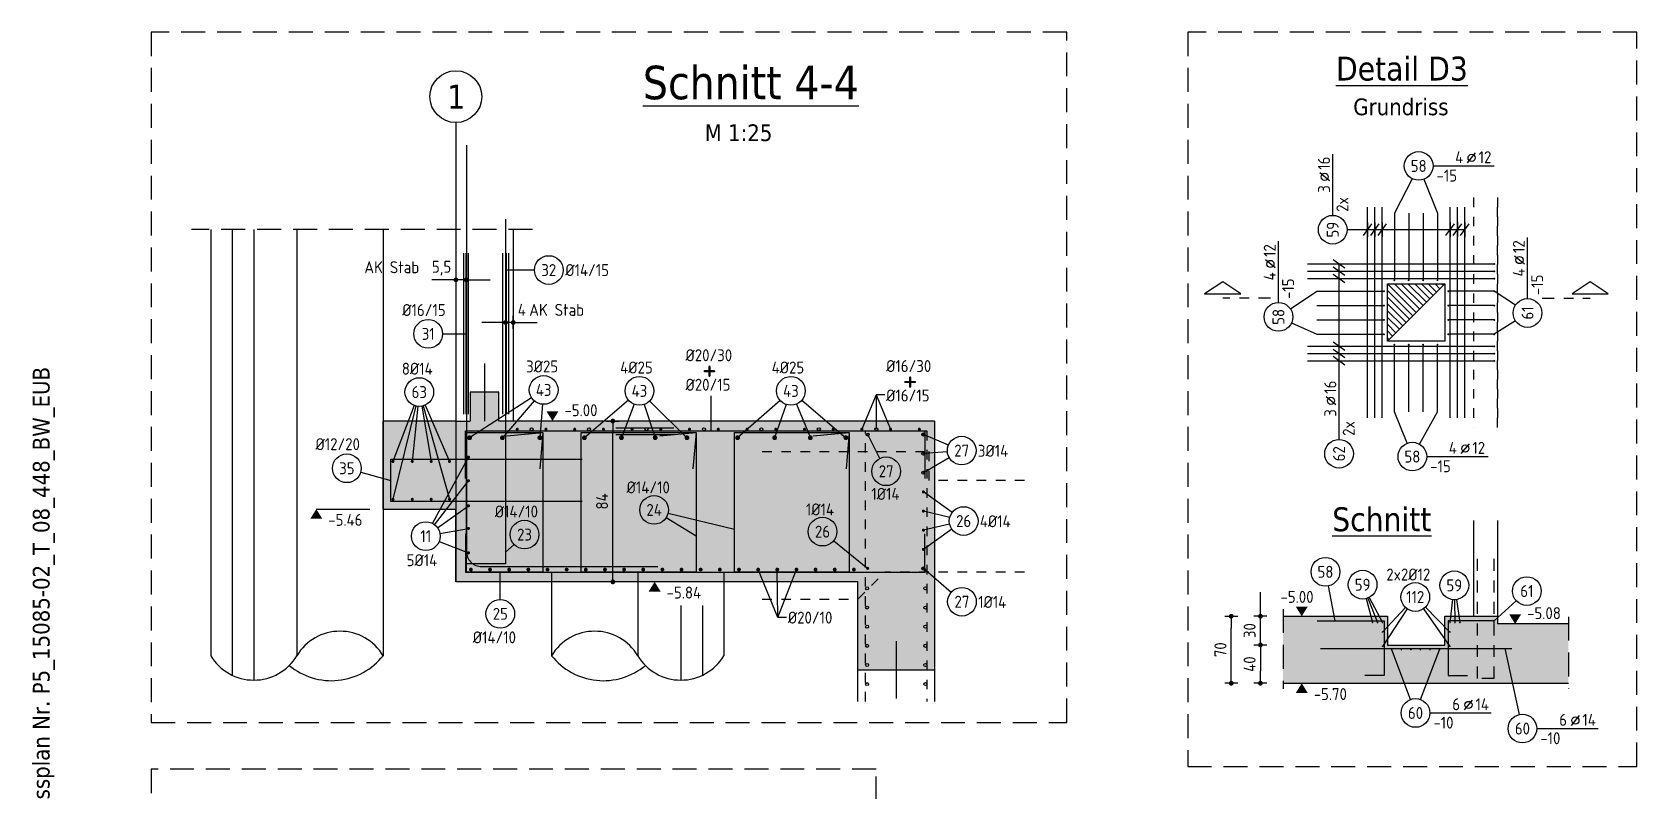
# Model space of a CAD drawing. Extents: x -101 to 101, y -52 to 90.
# Drawn here: x 40.96 to 57.72, y 18.48 to 26.41 of the extents above; entities that cross this region are included whole.
import ezdxf
from ezdxf.enums import TextEntityAlignment as Align

# ---------------------------------------------------------------- set-up
doc = ezdxf.new("R2010")
doc.units = 0
doc.header["$LTSCALE"] = 0.5
for name, pattern in [('AUSGEZOGEN', [1000.01, 1000, 0.01]), ('DASHDOTSMALL', [1.05, 0.5, -0.25, 0.05, -0.25]), ('DASHED', [0.75, 0.5, -0.25]), ('DOT', [0.175, 0.05, -0.125]), ('HIDDEN', [0.375, 0.25, -0.125]), ('HIDDEN2', [0.187, 0.125, -0.062]), ('PUNKT', [0.175, 0.05, -0.125]), ('STRICHLINIE', [0.75, 0.5, -0.25]), ('STRICHPUNKT2', [0.55, 0.25, -0.125, 0.05, -0.125])]:
    doc.linetypes.add(name, pattern=pattern)
for name, color, linetype in [('ACHSEN', 7, 'Continuous'), ('AFB', 7, 'Continuous'), ('AFU', 7, 'Continuous'), ('BETON', 7, 'Continuous'), ('DETAIL', 7, 'Continuous'), ('DRUEBER', 7, 'Continuous'), ('grau_dunkel', 7, 'Continuous'), ('grau_mittel', 7, 'Continuous'), ('HILFE', 7, 'Continuous'), ('koten', 7, 'Continuous'), ('MASSE', 7, 'Continuous'), ('RND', 7, 'Continuous'), ('RND-1', 7, 'Continuous'), ('SCHNITTE', 7, 'Continuous'), ('SFP_Achsen', 7, 'Continuous'), ('SFP_Hilfe', 7, 'Continuous'), ('TEXT', 7, 'Continuous'), ('Verbau', 7, 'Continuous'), ('Versprung oberseitig', 7, 'Continuous')]:
    doc.layers.add(name, color=color, linetype=linetype)
doc.layers.add('NOPLOT', color=7, linetype='Continuous', plot=False)
doc.styles.add('helv', font='tahoma.ttf')
doc.styles.add('txt', font='isocp.shx')
doc.linetypes.add('AFU_50K', pattern='A,0.15,["/",Standard,S=0.2,R=0,X=-0.01,Y=-0.1],0.07,["/",Standard,S=0.2,R=0,X=-0.01,Y=-0.1],0.15', length=0.37)
doc.linetypes.add('AFU_50M', pattern='A,0.45,["/",Standard,S=0.2,R=0,X=-0.01,Y=-0.1],0.07,["/",Standard,S=0.2,R=0,X=-0.01,Y=-0.1],0.45', length=0.97)
doc.dimstyles.new('DOT_I', dxfattribs={"dimscale": 0.5, "dimtxt": 0.25, "dimasz": 0.25, "dimexe": 0.1, "dimexo": 0.3, "dimgap": 0.1, "dimtad": 1, "dimdec": 3, "dimzin": 3, "dimtxsty": 'txt', "dimblk": 'DOT', "dimblk1": 'DOT', "dimblk2": 'DOT', "dimsah": 1, "dimcen": 0.1, "dimse1": 1, "dimse2": 1, "dimazin": 0, "dimtfac": 1, "dimtdec": 4, "dimtix": 1, "dimtmove": 2, "dimatfit": 3, "dimfxl": 0, "dimtvp": 1, "dimtolj": 1, "dimtzin": 0, "dimarcsym": 0})

# ---------------------------------------------------------------- blocks, each defined once
blk = doc.blocks.new('RND_HIN')
at = {"layer": 'RND', "color": 7, "linetype": 'Continuous'}
blk.add_circle((0, 0), 0.3, dxfattribs=at)
at = {"layer": 'RND', "color": 7, "linetype": 'Continuous', "style": 'txt'}
blk.add_attdef('POSI', text='', height=0.25, dxfattribs=at).set_placement((0, 0), align=Align.MIDDLE)
blk = doc.blocks.new('RND_LEI')
at = {"layer": 'RND', "color": 7, "linetype": 'Continuous'}
blk.add_line((1.022, 0.066), (1.19, 0.27), dxfattribs=at)
for centre, radius in [((0, 0), 0.3), ((1.106, 0.168), 0.075)]:
    blk.add_circle(centre, radius, dxfattribs=at)
at = {"layer": 'RND', "color": 7, "linetype": 'Continuous', "style": 'txt'}
blk.add_attdef('POSL', text='', height=0.25, dxfattribs=at).set_placement((0, 0), align=Align.MIDDLE)
blk.add_attdef('ANZ', text='', height=0.25, dxfattribs=at).set_placement((0.931, 0.057), align=Align.RIGHT)
for tag, p in [('DUM', (1.253, 0.057)), ('ABSTD', (1.674, 0.057)), ('POSTXT', (0.374, -0.327))]:
    blk.add_attdef(tag, p, '', height=0.25, dxfattribs=at)
blk = doc.blocks.new('okrd_o')
at = {"layer": 'koten', "color": 7, "linetype": 'Continuous'}
blk.add_solid([(-0.125, 0.202), (0.125, 0.202), (0, 0)], dxfattribs=at)
at = {"layer": 'koten', "style": 'txt'}
blk.add_attdef('OKRD', (0.25, 0.1), '', height=0.25, dxfattribs=at)
blk = doc.blocks.new('okrd_u')
at = {"layer": 'koten', "color": 7, "linetype": 'Continuous'}
blk.add_solid([(-0.125, -0.202), (0.125, -0.202), (0, 0)], dxfattribs=at)
at = {"layer": 'koten', "style": 'txt'}
blk.add_attdef('OKRD', (0.25, -0.35), '', height=0.25, dxfattribs=at)
blk = doc.blocks.new('DOT')
at = {"layer": 'MASSE', "color": 7, "linetype": 'Continuous'}
for p, q in [((0, 0), (-1, 0)), ((0, 0.54), (0, -0.54))]:
    blk.add_line(p, q, dxfattribs=at)
at = {"layer": 'MASSE', "color": 7, "linetype": 'Continuous', "const_width": 0.2}
blk.add_lwpolyline([(-0.1, 0, 1), (0.1, 0, 1)], format="xyb", close=True, dxfattribs=at)
blk = doc.blocks.new('*D106')
at = {"layer": 'Defpoints', "color": 0, "linetype": 'AUSGEZOGEN', "transparency": 16777216}
for p in [(53.79, 20.308), (53.79, 20.308), (53.79, 20.008)]:
    blk.add_point(p, dxfattribs=at)
at = {"layer": 'MASSE', "color": 0, "linetype": 'AUSGEZOGEN', "lineweight": -2, "transparency": 16777216}
for p, q in [((53.79, 20.433), (53.79, 20.558)), ((53.79, 20.008), (53.79, 20.308)), ((53.79, 19.883), (53.79, 19.758))]:
    blk.add_line(p, q, dxfattribs=at)
at = {"layer": 'MASSE', "color": 0, "linetype": 'AUSGEZOGEN', "lineweight": -2, "transparency": 16777216, "xscale": 0.125, "yscale": 0.125, "zscale": 0.125}
for p, rotation in [((53.79, 20.308), 270), ((53.79, 20.008), 90)]:
    blk.add_blockref('DOT', p, dxfattribs=dict(at, rotation=rotation))
at = {"layer": 'MASSE', "color": 0, "linetype": 'AUSGEZOGEN', "transparency": 16777216, "insert": (53.677, 20.158), "char_height": 0.125, "attachment_point": 5, "rotation": 90, "style": 'txt'}
blk.add_mtext('\\A1;30', dxfattribs=at)
blk = doc.blocks.new('*D107')
at = {"layer": 'Defpoints', "color": 0, "linetype": 'AUSGEZOGEN', "transparency": 16777216}
for p in [(53.79, 20.008), (53.79, 19.608), (53.79, 19.608)]:
    blk.add_point(p, dxfattribs=at)
at = {"layer": 'MASSE', "color": 0, "linetype": 'AUSGEZOGEN', "lineweight": -2, "transparency": 16777216}
blk.add_line((53.79, 19.883), (53.79, 19.733), dxfattribs=at)
at = {"layer": 'MASSE', "color": 0, "linetype": 'AUSGEZOGEN', "lineweight": -2, "transparency": 16777216, "xscale": 0.125, "yscale": 0.125, "zscale": 0.125}
for p, rotation in [((53.79, 20.008), 90), ((53.79, 19.608), 270)]:
    blk.add_blockref('DOT', p, dxfattribs=dict(at, rotation=rotation))
at = {"layer": 'MASSE', "color": 0, "linetype": 'AUSGEZOGEN', "transparency": 16777216, "insert": (53.677, 19.808), "char_height": 0.125, "attachment_point": 5, "rotation": 90, "style": 'txt'}
blk.add_mtext('\\A1;40', dxfattribs=at)
blk = doc.blocks.new('*D108')
at = {"layer": 'Defpoints', "color": 0, "linetype": 'AUSGEZOGEN', "transparency": 16777216}
for p in [(53.485, 20.308), (53.485, 20.308), (53.485, 19.608)]:
    blk.add_point(p, dxfattribs=at)
at = {"layer": 'MASSE', "color": 0, "linetype": 'AUSGEZOGEN', "lineweight": -2, "transparency": 16777216}
blk.add_line((53.485, 19.733), (53.485, 20.183), dxfattribs=at)
at = {"layer": 'MASSE', "color": 0, "linetype": 'AUSGEZOGEN', "lineweight": -2, "transparency": 16777216, "xscale": 0.125, "yscale": 0.125, "zscale": 0.125}
for p, rotation in [((53.485, 20.308), 90), ((53.485, 19.608), 270)]:
    blk.add_blockref('DOT', p, dxfattribs=dict(at, rotation=rotation))
at = {"layer": 'MASSE', "color": 0, "linetype": 'AUSGEZOGEN', "transparency": 16777216, "insert": (53.372, 19.958), "char_height": 0.125, "attachment_point": 5, "rotation": 90, "style": 'txt'}
blk.add_mtext('\\A1;70', dxfattribs=at)
blk = doc.blocks.new('lei_gre')
at = {"layer": 'RND', "color": 7, "linetype": 'Continuous'}
for p, q in [((-0.09, -0.12), (0.09, 0.12)), ((0, 0.15), (0, -0.15))]:
    blk.add_line(p, q, dxfattribs=at)
blk = doc.blocks.new('SCHN-2')
at = {"layer": 'SCHNITTE', "color": 6, "linetype": 'Continuous'}
blk.add_lwpolyline([(0.378, 0.088), (0, 0.34), (-0.378, 0.088)], close=True, dxfattribs=at)
at = {"layer": 'SCHNITTE', "color": 1, "linetype": 'DASHDOTSMALL', "style": 'helv'}
blk.add_attdef('SCHN-2', text='', height=0.35, dxfattribs=at).set_placement((0, 0.45), align=Align.CENTER)
blk = doc.blocks.new('*D113')
at = {"layer": 'Defpoints', "color": 0, "linetype": 'AUSGEZOGEN', "transparency": 16777216}
for p in [(47.026, 22.347), (47.026, 22.347), (47.026, 20.667)]:
    blk.add_point(p, dxfattribs=at)
at = {"layer": 'MASSE', "color": 0, "linetype": 'AUSGEZOGEN', "lineweight": -2, "transparency": 16777216}
blk.add_line((47.026, 20.792), (47.026, 22.222), dxfattribs=at)
at = {"layer": 'MASSE', "color": 0, "linetype": 'AUSGEZOGEN', "lineweight": -2, "transparency": 16777216, "xscale": 0.125, "yscale": 0.125, "zscale": 0.125}
for p, rotation in [((47.026, 22.347), 90), ((47.026, 20.667), 270)]:
    blk.add_blockref('DOT', p, dxfattribs=dict(at, rotation=rotation))
at = {"layer": 'MASSE', "color": 0, "linetype": 'AUSGEZOGEN', "transparency": 16777216, "insert": (46.913, 21.507), "char_height": 0.125, "attachment_point": 5, "rotation": 90, "style": 'txt'}
blk.add_mtext('\\A1;84', dxfattribs=at)
blk = doc.blocks.new('*D115')
at = {"layer": 'Defpoints', "color": 0, "linetype": 'AUSGEZOGEN', "transparency": 16777216}
for p in [(45.386, 23.822), (45.386, 23.822), (45.496, 23.822)]:
    blk.add_point(p, dxfattribs=at)
at = {"layer": 'MASSE', "color": 0, "linetype": 'AUSGEZOGEN', "lineweight": -2, "transparency": 16777216}
for p, q in [((45.261, 23.822), (45.136, 23.822)), ((45.496, 23.822), (45.386, 23.822)), ((45.621, 23.822), (45.746, 23.822))]:
    blk.add_line(p, q, dxfattribs=at)
at = {"layer": 'MASSE', "color": 0, "linetype": 'AUSGEZOGEN', "lineweight": -2, "transparency": 16777216, "xscale": 0.125, "yscale": 0.125, "zscale": 0.125}
blk.add_blockref('DOT', (45.386, 23.822), dxfattribs=at)
at = {"layer": 'MASSE', "color": 0, "linetype": 'AUSGEZOGEN', "lineweight": -2, "transparency": 16777216, "xscale": 0.125, "yscale": 0.125, "zscale": 0.125, "rotation": 180}
blk.add_blockref('DOT', (45.496, 23.822), dxfattribs=at)
at = {"layer": 'MASSE', "color": 0, "linetype": 'AUSGEZOGEN', "transparency": 16777216, "insert": (45.237, 23.944), "char_height": 0.125, "attachment_point": 5, "style": 'txt'}
blk.add_mtext('\\A1;5,5', dxfattribs=at)
blk = doc.blocks.new('*D116')
at = {"layer": 'Defpoints', "color": 0, "linetype": 'AUSGEZOGEN', "transparency": 16777216}
for p in [(45.906, 23.377), (45.906, 23.377), (45.986, 23.377)]:
    blk.add_point(p, dxfattribs=at)
at = {"layer": 'MASSE', "color": 0, "linetype": 'AUSGEZOGEN', "lineweight": -2, "transparency": 16777216}
for p, q in [((45.781, 23.377), (45.656, 23.377)), ((45.986, 23.377), (45.906, 23.377)), ((46.111, 23.377), (46.236, 23.377))]:
    blk.add_line(p, q, dxfattribs=at)
at = {"layer": 'MASSE', "color": 0, "linetype": 'AUSGEZOGEN', "lineweight": -2, "transparency": 16777216, "xscale": 0.125, "yscale": 0.125, "zscale": 0.125}
blk.add_blockref('DOT', (45.906, 23.377), dxfattribs=at)
at = {"layer": 'MASSE', "color": 0, "linetype": 'AUSGEZOGEN', "lineweight": -2, "transparency": 16777216, "xscale": 0.125, "yscale": 0.125, "zscale": 0.125, "rotation": 180}
blk.add_blockref('DOT', (45.986, 23.377), dxfattribs=at)
at = {"layer": 'MASSE', "color": 0, "linetype": 'AUSGEZOGEN', "transparency": 16777216, "insert": (46.075, 23.509), "char_height": 0.125, "attachment_point": 5, "style": 'txt'}
blk.add_mtext('\\A1;4', dxfattribs=at)

msp = doc.modelspace()

# ---------------------------------------------------------------- hatches: boundary and pattern name
at = {"layer": 'grau_dunkel', "linetype": 'AUSGEZOGEN'}
h = msp.add_hatch(dxfattribs=at)
h.set_pattern_fill('ANSI31', color=171, scale=0.4, angle=90, style=0, double=1)
h.set_pattern_definition([(135, (-27.742837, 565.837646), (-0.035355339, -0.035355339), [])])
h.paths.add_polyline_path([(55.7171, 23.7811), (55.1171, 23.7811), (55.1171, 23.1811)])
at = {"layer": 'grau_mittel'}
h = msp.add_hatch(color=61, dxfattribs=at)
h.paths.add_polyline_path([(45.9859, 22.3473), (45.8359, 22.3473), (45.8359, 22.6473), (45.5359, 22.6473), (45.5359, 22.3473), (45.3859, 22.3473), (44.6259, 22.3473), (44.6259, 21.4273), (45.3859, 21.4273), (45.3859, 20.6673), (49.5859, 20.6673), (49.5859, 20.4873), (49.8659, 20.7673), (50.3859, 20.7673), (50.3859, 22.3473)])
h.paths.add_polyline_path([(50.3859, 20.7673), (49.8659, 20.7673), (49.5859, 20.4873), (49.5859, 19.7473), (50.3859, 19.7473)])
msp.add_hatch(color=61, dxfattribs=at).paths.add_polyline_path([(55.1171, 20.0075), (55.1171, 20.3075), (54.0269, 20.3075), (54.0269, 19.6075), (57.0073, 19.6075), (57.0073, 20.2275), (56.2671, 20.2275), (56.2671, 20.3075), (56.0171, 20.3075), (55.7171, 20.3075), (55.7171, 20.0075)])
at = {"layer": 'RND', "linetype": 'AUSGEZOGEN'}
h = msp.add_hatch(color=7, dxfattribs=at)
h.paths.add_polyline_path([(49.6877, 22.222, 0.4142136), (49.6717, 22.206), (49.6877, 22.206)])
h.paths.add_polyline_path([(49.7037, 22.206), (49.6877, 22.206), (49.6877, 22.19, 0.4142136)])
h = msp.add_hatch(color=7, dxfattribs=at)
h.paths.add_polyline_path([(50.2693, 22.2226, 0.4142136), (50.2533, 22.2066), (50.2693, 22.2066)])
h.paths.add_polyline_path([(50.2853, 22.2066), (50.2693, 22.2066), (50.2693, 22.1906, 0.4142136)])
h = msp.add_hatch(color=7, dxfattribs=at)
h.paths.add_polyline_path([(50.2693, 22.0226, 0.4142136), (50.2533, 22.0066), (50.2693, 22.0066)])
h.paths.add_polyline_path([(50.2853, 22.0066), (50.2693, 22.0066), (50.2693, 21.9906, 0.4142136)])
h = msp.add_hatch(color=7, dxfattribs=at)
h.paths.add_polyline_path([(50.2693, 21.8226, 0.4142136), (50.2533, 21.8066), (50.2693, 21.8066)])
h.paths.add_polyline_path([(50.2853, 21.8066), (50.2693, 21.8066), (50.2693, 21.7906, 0.4142136)])
h = msp.add_hatch(color=7, dxfattribs=at)
h.paths.add_polyline_path([(50.2693, 20.8226, 0.4142136), (50.2533, 20.8066), (50.2693, 20.8066)])
h.paths.add_polyline_path([(50.2853, 20.8066), (50.2693, 20.8066), (50.2693, 20.7906, 0.4142136)])

# ---------------------------------------------------------------- linework, layer by layer
at = {"layer": 'ACHSEN', "color": 140, "linetype": 'AUSGEZOGEN'}
msp.add_line((45.3859, 25.4651), (45.3859, 20.6673), dxfattribs=at)
at = {"layer": 'AFB', "color": 1, "linetype": 'AUSGEZOGEN'}
msp.add_line((49.9859, 20.0473), (49.9859, 19.4473), dxfattribs=at)
at = {"layer": 'AFU', "color": 1, "linetype": 'AUSGEZOGEN'}
msp.add_line((45.6859, 22.9473), (45.6859, 22.3473), dxfattribs=at)
at = {"layer": 'AFU', "color": 8, "linetype": 'AUSGEZOGEN'}
for p, q in [((45.5359, 22.6473), (45.5359, 22.3473)), ((45.8359, 22.6473), (45.5359, 22.6473)), ((45.8359, 22.3473), (45.8359, 22.6473)), ((45.3859, 22.3473), (45.5359, 22.3473)), ((45.9859, 22.3473), (45.8359, 22.3473))]:
    msp.add_line(p, q, dxfattribs=at)
at = {"layer": 'AFU', "color": 8, "linetype": 'AFU_50K'}
msp.add_line((56.0171, 20.3075), (56.2671, 20.3075), dxfattribs=at)
at = {"layer": 'AFU', "color": 8, "linetype": 'AFU_50M'}
msp.add_line((49.5859, 19.7473), (50.3859, 19.7473), dxfattribs=at)
at = {"layer": 'BETON', "color": 6, "linetype": 'AUSGEZOGEN'}
for p, q in [((45.3859, 24.3473), (45.3859, 22.3473)), ((45.9859, 24.3473), (45.9859, 22.3473)), ((44.6259, 21.4273), (44.6259, 22.3473)), ((45.3859, 22.3473), (44.6259, 22.3473)), ((50.3859, 22.3473), (45.9859, 22.3473)), ((50.3859, 22.3473), (50.3859, 19.4173)), ((44.6259, 21.4273), (45.3859, 21.4273)), ((45.3859, 20.6673), (45.3859, 21.4273)), ((56.0171, 21.3075), (56.0171, 20.3075)), ((56.2671, 21.3075), (56.2671, 20.2275)), ((49.5859, 20.6673), (45.3859, 20.6673)), ((49.5859, 19.4173), (49.5859, 20.6673)), ((54.0269, 20.3075), (55.1171, 20.3075)), ((55.1171, 20.3075), (55.1171, 20.0075)), ((55.7171, 20.3075), (56.0171, 20.3075)), ((55.7171, 20.0075), (55.7171, 20.3075)), ((57.0073, 20.2275), (56.2671, 20.2275)), ((55.1171, 20.0075), (55.7171, 20.0075)), ((54.0269, 19.6075), (57.0073, 19.6075))]:
    msp.add_line(p, q, dxfattribs=at)
msp.add_lwpolyline([(55.1171, 23.7811), (55.7171, 23.7811), (55.7171, 23.1811), (55.1171, 23.1811)], close=True, dxfattribs=at)
at = {"layer": 'DETAIL', "color": 102, "linetype": 'STRICHLINIE'}
for points in [[(42.2041, 26.4101), (42.2041, 19.1986), (51.7669, 19.1986), (51.7669, 26.4101)], [(53.0304, 18.7377), (57.7222, 18.7377), (57.7222, 26.4101), (53.0304, 26.4101)], [(42.2041, 18.7099), (42.2041, 13.508), (49.7756, 13.508), (49.7756, 18.7099)]]:
    msp.add_lwpolyline(points, close=True, dxfattribs=at)
at = {"layer": 'DRUEBER', "color": 102, "linetype": 'DOT'}
for p, q in [((48.5859, 22.0273), (50.3259, 22.0273)), ((50.3259, 22.0273), (50.3259, 21.7273)), ((51.3259, 21.7273), (50.3259, 21.7273)), ((49.5859, 20.4873), (49.8659, 20.7673)), ((51.3259, 20.7673), (49.8659, 20.7673)), ((48.5859, 20.4873), (49.5859, 20.4873))]:
    msp.add_line(p, q, dxfattribs=at)
at = {"layer": 'DRUEBER', "color": 7, "linetype": 'PUNKT', "lineweight": -2}
for points in [[(56.0171, 24.6811), (56.0171, 22.2811)], [(56.2671, 22.2811), (56.2671, 24.6811)]]:
    msp.add_lwpolyline(points, dxfattribs=at)
at = {"layer": 'grau_dunkel', "color": 171, "linetype": 'AUSGEZOGEN'}
msp.add_line((55.7171, 23.7811), (55.1171, 23.1811), dxfattribs=at)
at = {"layer": 'HILFE', "color": 102, "linetype": 'AUSGEZOGEN'}
for p, q in [((48.0501, 22.6095), (48.0501, 22.2453)), ((49.7756, 22.6201), (49.6273, 22.2613)), ((49.8673, 22.6201), (49.7756, 22.6201)), ((49.7756, 22.6201), (49.9273, 22.2613)), ((49.7756, 22.6201), (49.7773, 22.2613)), ((43.9283, 21.4273), (44.4868, 21.4273)), ((48.7495, 20.2934), (48.5433, 20.7954)), ((48.7495, 20.2934), (48.7433, 20.7954)), ((48.7495, 20.2934), (48.9433, 20.7954)), ((48.8412, 20.2934), (48.7495, 20.2934))]:
    msp.add_line(p, q, dxfattribs=at)
at = {"layer": 'NOPLOT', "color": 191, "linetype": 'AUSGEZOGEN'}
for p, q in [((45.4659, 24.1022), (45.4659, 22.4179)), ((45.4899, 24.1022), (45.4899, 22.4179)), ((45.5139, 24.1022), (45.5139, 22.4179)), ((45.8719, 24.1022), (45.8719, 22.4179)), ((45.9119, 24.1022), (45.9119, 22.4179)), ((45.9359, 24.1022), (45.9359, 22.4179)), ((47.0567, 22.2773), (47.6627, 22.2773)), ((47.0567, 22.2453), (47.6627, 22.2453)), ((47.0567, 22.2053), (47.6627, 22.2053))]:
    msp.add_line(p, q, dxfattribs=at)
at = {"layer": 'RND', "color": 7, "linetype": 'AUSGEZOGEN'}
for p, q in [((54.545, 24.4956), (54.545, 25.1356)), ((55.5929, 25.0121), (56.2329, 25.0121)), ((53.9781, 23.5852), (53.9781, 24.2252)), ((56.5796, 23.6259), (56.5796, 24.2659)), ((54.611, 22.1554), (54.611, 22.7954)), ((50.2533, 22.2066), (50.2853, 22.2066)), ((50.2693, 22.2226), (50.2693, 22.1906)), ((55.527, 21.9757), (56.167, 21.9757)), ((55.5597, 19.2975), (56.1997, 19.2975)), ((56.6764, 19.1345), (57.3164, 19.1345))]:
    msp.add_line(p, q, dxfattribs=at)
at = {"layer": 'RND', "color": 102, "linetype": 'AUSGEZOGEN'}
for p, q in [((55.3744, 24.8787), (55.189, 24.5179)), ((55.4982, 24.8727), (55.639, 24.5179)), ((55.9243, 24.3456), (54.695, 24.3456)), ((54.611, 22.7954), (54.611, 23.9876)), ((46.2068, 23.9243), (45.915, 23.9243)), ((54.1029, 23.5183), (54.3803, 23.703)), ((56.454, 23.558), (56.2321, 23.703)), ((54.1147, 23.3733), (54.3803, 23.253)), ((56.4534, 23.3949), (56.2321, 23.253)), ((45.2473, 23.2574), (45.4959, 23.2574)), ((44.9509, 22.5097), (44.7293, 21.9251)), ((44.9683, 22.5043), (44.7293, 21.5295)), ((44.989, 22.5007), (44.931, 21.9251)), ((45.0294, 22.5021), (45.1284, 21.9251)), ((45.0447, 22.5056), (45.3195, 21.5295)), ((45.0639, 22.5124), (45.3195, 21.9251)), ((46.1775, 22.5903), (45.5295, 22.1727)), ((46.2054, 22.5581), (45.8722, 22.1727)), ((46.2913, 22.5221), (46.2629, 22.1727)), ((47.1893, 22.5649), (46.7286, 22.1727)), ((47.2499, 22.5221), (47.116, 22.1727)), ((47.3514, 22.52), (47.4683, 22.1727)), ((47.4103, 22.5569), (47.8001, 22.1727)), ((48.7729, 22.5631), (48.3286, 22.1727)), ((48.8365, 22.5203), (48.716, 22.1727)), ((48.9431, 22.5235), (49.0887, 22.1727)), ((48.9998, 22.5648), (49.4597, 22.1727)), ((55.3212, 22.1149), (55.189, 22.4443)), ((55.4502, 22.1066), (55.639, 22.4443)), ((49.8133, 21.9562), (49.6877, 22.206)), ((50.5314, 22.0965), (50.2693, 22.2066)), ((45.1432, 21.2768), (45.5181, 21.97)), ((50.5202, 22.0266), (50.2693, 22.0066)), ((50.5399, 21.9633), (50.2693, 21.8066)), ((44.3924, 21.8138), (44.7059, 21.7273)), ((45.1635, 21.2637), (45.5181, 21.7234)), ((45.1943, 21.2316), (45.5181, 21.461)), ((50.5685, 21.3903), (50.2693, 21.6066)), ((47.5844, 21.3399), (47.8959, 21.1477)), ((47.6025, 21.3836), (48.2959, 21.2165)), ((50.5444, 21.3385), (50.2693, 21.4066)), ((45.2195, 21.1716), (45.5181, 21.2255)), ((50.5438, 21.2691), (50.2693, 21.2066)), ((50.5673, 21.2162), (50.2693, 21.0066)), ((45.2115, 21.0902), (45.5181, 20.97)), ((45.994, 21.0583), (45.9059, 20.9757)), ((49.3324, 21.0972), (49.6877, 20.8082)), ((50.5587, 20.5573), (50.2693, 20.8066)), ((45.8502, 20.483), (45.8502, 20.7673)), ((54.4976, 20.6248), (54.5685, 20.2591)), ((54.8953, 20.4925), (54.9613, 20.2417)), ((54.912, 20.498), (55.0128, 20.2417)), ((54.9267, 20.5047), (55.0643, 20.2417)), ((55.7977, 20.4817), (55.7699, 20.2417)), ((55.8175, 20.4807), (55.8214, 20.2417)), ((55.8371, 20.4823), (55.8729, 20.2417)), ((56.4623, 20.4697), (56.2321, 20.2591)), ((55.3046, 20.3994), (55.0643, 20.1428)), ((55.3242, 20.3839), (55.0643, 19.9928)), ((55.4934, 20.3862), (55.7699, 19.9928)), ((55.5128, 20.4023), (55.7699, 20.1428)), ((55.3569, 19.4379), (55.1608, 19.9587)), ((55.463, 19.4378), (55.6608, 19.9587)), ((56.4949, 19.2812), (56.3466, 19.9725))]:
    msp.add_line(p, q, dxfattribs=at)
at = {"layer": 'RND', "color": 1, "linetype": 'AUSGEZOGEN'}
msp.add_lwpolyline([(45.4959, 25.2272), (45.4959, 20.9872, 0.4142136), (45.6559, 20.8272), (47.4959, 20.8272)], format="xyb", dxfattribs=at)
for points in [[(54.9099, 22.3811), (54.9099, 24.5811)], [(54.9864, 22.3811), (54.9864, 24.5811)], [(55.063, 22.3811), (55.063, 24.5811)], [(55.189, 24.5179), (55.189, 23.8179)], [(55.339, 24.5179), (55.339, 23.8179)], [(55.489, 24.5179), (55.489, 23.8179)], [(55.639, 24.5179), (55.639, 23.8179)], [(55.7712, 22.3811), (55.7712, 24.5811)], [(55.8477, 22.3811), (55.8477, 24.5811)], [(55.9243, 22.3811), (55.9243, 24.5811)], [(45.9059, 24.4566), (45.9059, 20.8566), (45.5059, 20.8566)], [(54.2821, 23.9876), (56.2321, 23.9876)], [(54.2821, 23.9111), (56.2321, 23.9111)], [(54.2821, 23.8345), (56.2321, 23.8345)], [(54.3803, 23.703), (55.0803, 23.703)], [(56.2321, 23.703), (55.7521, 23.703)], [(54.3803, 23.553), (55.0803, 23.553)], [(56.2321, 23.553), (55.7521, 23.553)], [(54.3803, 23.403), (55.0803, 23.403)], [(56.2321, 23.403), (55.7521, 23.403)], [(54.3803, 23.253), (55.0803, 23.253)], [(55.189, 22.4443), (55.189, 23.1443)], [(55.339, 22.4443), (55.339, 23.1443)], [(55.489, 22.4443), (55.489, 23.1443)], [(55.639, 22.4443), (55.639, 23.1443)], [(56.2321, 23.253), (55.7521, 23.253)], [(54.2821, 23.1277), (56.2321, 23.1277)], [(54.2821, 23.0511), (56.2321, 23.0511)], [(54.2821, 22.9746), (56.2321, 22.9746)], [(45.4859, 21.7453), (45.4859, 22.2453), (50.2859, 22.2453), (50.2859, 21.7453)], [(45.9174, 22.1942), (46.2959, 22.2273), (46.2959, 20.7673), (45.4959, 20.7673), (45.4959, 22.2273), (46.2959, 22.2273), (46.2628, 21.8488)], [(47.5174, 22.1942), (47.8959, 22.2273), (47.8959, 20.7673), (46.6959, 20.7673), (46.6959, 22.2273), (47.8959, 22.2273), (47.8628, 21.8488)], [(49.1174, 22.1942), (49.4959, 22.2273), (49.4959, 20.7673), (48.2959, 20.7673), (48.2959, 22.2273), (49.4959, 22.2273), (49.4628, 21.8488)], [(46.7059, 21.5073), (44.7059, 21.5073), (44.7059, 21.9473), (46.7059, 21.9473)], [(45.4859, 21.1673), (45.4859, 20.7673), (50.2859, 20.7673), (50.2859, 21.1673)], [(56.2321, 20.1091), (56.2321, 20.2591), (55.7521, 20.2591), (55.7521, 19.6891), (55.9521, 19.6891)], [(54.4171, 19.9725), (56.4171, 19.9725)]]:
    msp.add_lwpolyline(points, dxfattribs=at)
at = {"layer": 'RND', "color": 7, "linetype": 'AUSGEZOGEN'}
for points, const_width in [([(56.2271, 23.9876, 1), (56.2371, 23.9876, 1)], 0.01), ([(55.189, 23.8129, -1), (55.189, 23.8229, -1)], 0.01), ([(55.339, 23.8129, -1), (55.339, 23.8229, -1)], 0.01), ([(55.489, 23.8129, -1), (55.489, 23.8229, -1)], 0.01), ([(55.639, 23.8129, -1), (55.639, 23.8229, -1)], 0.01), ([(56.2271, 23.9111, 1), (56.2371, 23.9111, 1)], 0.01), ([(56.2271, 23.8345, 1), (56.2371, 23.8345, 1)], 0.01), ([(55.0853, 23.703, -1), (55.0753, 23.703, -1)], 0.01), ([(55.7471, 23.703, 1), (55.7571, 23.703, 1)], 0.01), ([(56.2371, 23.703, -1), (56.2271, 23.703, -1)], 0.01), ([(55.0853, 23.553, -1), (55.0753, 23.553, -1)], 0.01), ([(55.7471, 23.553, 1), (55.7571, 23.553, 1)], 0.01), ([(56.2371, 23.553, -1), (56.2271, 23.553, -1)], 0.01), ([(55.0853, 23.403, -1), (55.0753, 23.403, -1)], 0.01), ([(55.7471, 23.403, 1), (55.7571, 23.403, 1)], 0.01), ([(56.2371, 23.403, -1), (56.2271, 23.403, -1)], 0.01), ([(55.0853, 23.253, -1), (55.0753, 23.253, -1)], 0.01), ([(55.189, 23.1493, 1), (55.189, 23.1393, 1)], 0.01), ([(55.339, 23.1493, 1), (55.339, 23.1393, 1)], 0.01), ([(55.489, 23.1493, 1), (55.489, 23.1393, 1)], 0.01), ([(55.639, 23.1493, 1), (55.639, 23.1393, 1)], 0.01), ([(55.7471, 23.253, 1), (55.7571, 23.253, 1)], 0.01), ([(56.2371, 23.253, -1), (56.2271, 23.253, -1)], 0.01), ([(56.2271, 23.1277, 1), (56.2371, 23.1277, 1)], 0.01), ([(56.2271, 23.0511, 1), (56.2371, 23.0511, 1)], 0.01), ([(56.2271, 22.9746, 1), (56.2371, 22.9746, 1)], 0.01), ([(45.517, 22.1727, 1), (45.542, 22.1727, 1)], 0.025), ([(45.8597, 22.1727, 1), (45.8847, 22.1727, 1)], 0.025), ([(46.0193, 22.2613, 1), (46.0353, 22.2613, 1)], 0.016), ([(46.2504, 22.1727, 1), (46.2754, 22.1727, 1)], 0.025), ([(46.3193, 22.2613, 1), (46.3353, 22.2613, 1)], 0.016), ([(46.6193, 22.2613, 1), (46.6353, 22.2613, 1)], 0.016), ([(46.7161, 22.1727, 1), (46.7411, 22.1727, 1)], 0.025), ([(46.9193, 22.2613, 1), (46.9353, 22.2613, 1)], 0.016), ([(47.1035, 22.1727, 1), (47.1285, 22.1727, 1)], 0.025), ([(47.2193, 22.2613, 1), (47.2353, 22.2613, 1)], 0.016), ([(47.4558, 22.1727, 1), (47.4808, 22.1727, 1)], 0.025), ([(47.5193, 22.2613, 1), (47.5353, 22.2613, 1)], 0.016), ([(47.7876, 22.1727, 1), (47.8126, 22.1727, 1)], 0.025), ([(47.8193, 22.2613, 1), (47.8353, 22.2613, 1)], 0.016), ([(48.1193, 22.2613, 1), (48.1353, 22.2613, 1)], 0.016), ([(48.3161, 22.1727, 1), (48.3411, 22.1727, 1)], 0.025), ([(48.4193, 22.2613, 1), (48.4353, 22.2613, 1)], 0.016), ([(48.7035, 22.1727, 1), (48.7285, 22.1727, 1)], 0.025), ([(48.7193, 22.2613, 1), (48.7353, 22.2613, 1)], 0.016), ([(49.0193, 22.2613, 1), (49.0353, 22.2613, 1)], 0.016), ([(49.0762, 22.1727, 1), (49.1012, 22.1727, 1)], 0.025), ([(49.3193, 22.2613, 1), (49.3353, 22.2613, 1)], 0.016), ([(49.4472, 22.1727, 1), (49.4722, 22.1727, 1)], 0.025), ([(49.6193, 22.2613, 1), (49.6353, 22.2613, 1)], 0.016), ([(49.9193, 22.2613, 1), (49.9353, 22.2613, 1)], 0.016), ([(50.2193, 22.2613, 1), (50.2353, 22.2613, 1)], 0.016), ([(45.5181, 21.978, 1), (45.5181, 21.962, 1)], 0.016), ([(44.7373, 21.9251, 1), (44.7213, 21.9251, 1)], 0.016), ([(44.939, 21.9251, 1), (44.923, 21.9251, 1)], 0.016), ([(45.1364, 21.9251, 1), (45.1204, 21.9251, 1)], 0.016), ([(45.3275, 21.9251, 1), (45.3115, 21.9251, 1)], 0.016), ([(45.5181, 21.7314, 1), (45.5181, 21.7154, 1)], 0.016), ([(44.7373, 21.5295, -1), (44.7213, 21.5295, -1)], 0.016), ([(44.939, 21.5295, -1), (44.923, 21.5295, -1)], 0.016), ([(45.1364, 21.5295, -1), (45.1204, 21.5295, -1)], 0.016), ([(45.3275, 21.5295, -1), (45.3115, 21.5295, -1)], 0.016), ([(45.5181, 21.469, 1), (45.5181, 21.453, 1)], 0.016), ([(50.2613, 21.6066, 1), (50.2773, 21.6066, 1)], 0.016), ([(50.2613, 21.4066, 1), (50.2773, 21.4066, 1)], 0.016), ([(45.5181, 21.2335, 1), (45.5181, 21.2175, 1)], 0.016), ([(50.2613, 21.2066, 1), (50.2773, 21.2066, 1)], 0.016), ([(45.5181, 20.978, 1), (45.5181, 20.962, 1)], 0.016), ([(50.2613, 21.0066, 1), (50.2773, 21.0066, 1)], 0.016), ([(45.5333, 20.7954, 1), (45.5533, 20.7954, 1)], 0.02), ([(45.7333, 20.7954, 1), (45.7533, 20.7954, 1)], 0.02), ([(45.9333, 20.7954, 1), (45.9533, 20.7954, 1)], 0.02), ([(46.1333, 20.7954, 1), (46.1533, 20.7954, 1)], 0.02), ([(46.3333, 20.7954, 1), (46.3533, 20.7954, 1)], 0.02), ([(46.5333, 20.7954, 1), (46.5533, 20.7954, 1)], 0.02), ([(46.7333, 20.7954, 1), (46.7533, 20.7954, 1)], 0.02), ([(46.9333, 20.7954, 1), (46.9533, 20.7954, 1)], 0.02), ([(47.1333, 20.7954, 1), (47.1533, 20.7954, 1)], 0.02), ([(47.3333, 20.7954, 1), (47.3533, 20.7954, 1)], 0.02), ([(47.5333, 20.7954, 1), (47.5533, 20.7954, 1)], 0.02), ([(47.7333, 20.7954, 1), (47.7533, 20.7954, 1)], 0.02), ([(47.9333, 20.7954, 1), (47.9533, 20.7954, 1)], 0.02), ([(48.1333, 20.7954, 1), (48.1533, 20.7954, 1)], 0.02), ([(48.3333, 20.7954, 1), (48.3533, 20.7954, 1)], 0.02), ([(48.5333, 20.7954, 1), (48.5533, 20.7954, 1)], 0.02), ([(48.7333, 20.7954, 1), (48.7533, 20.7954, 1)], 0.02), ([(48.9333, 20.7954, 1), (48.9533, 20.7954, 1)], 0.02), ([(49.1333, 20.7954, 1), (49.1533, 20.7954, 1)], 0.02), ([(49.3333, 20.7954, 1), (49.3533, 20.7954, 1)], 0.02), ([(49.5333, 20.7954, 1), (49.5533, 20.7954, 1)], 0.02), ([(49.6797, 20.8082, 1), (49.6957, 20.8082, 1)], 0.016), ([(54.9653, 20.2417, -1), (54.9573, 20.2417, -1)], 0.008), ([(55.0168, 20.2417, -1), (55.0088, 20.2417, -1)], 0.008), ([(55.0683, 20.2417, -1), (55.0603, 20.2417, -1)], 0.008), ([(55.0683, 20.1428, -1), (55.0603, 20.1428, -1)], 0.008), ([(55.7659, 20.2417, 1), (55.7739, 20.2417, 1)], 0.008), ([(55.7659, 20.1428, 1), (55.7739, 20.1428, 1)], 0.008), ([(55.8174, 20.2417, 1), (55.8254, 20.2417, 1)], 0.008), ([(55.8689, 20.2417, 1), (55.8769, 20.2417, 1)], 0.008), ([(55.0683, 19.9928, -1), (55.0603, 19.9928, -1)], 0.008), ([(55.1568, 19.9587, 1), (55.1648, 19.9587, 1)], 0.008), ([(55.2568, 19.9587, 1), (55.2648, 19.9587, 1)], 0.008), ([(55.3568, 19.9587, 1), (55.3648, 19.9587, 1)], 0.008), ([(55.4568, 19.9587, 1), (55.4648, 19.9587, 1)], 0.008), ([(55.5568, 19.9587, 1), (55.5648, 19.9587, 1)], 0.008), ([(55.6568, 19.9587, 1), (55.6648, 19.9587, 1)], 0.008), ([(55.7659, 19.9928, 1), (55.7739, 19.9928, 1)], 0.008)]:
    msp.add_lwpolyline(points, format="xyb", close=True, dxfattribs=dict(at, const_width=const_width))
at = {"layer": 'RND', "color": 1, "linetype": 'HIDDEN2'}
msp.add_lwpolyline([(49.6659, 19.4173), (49.6659, 22.2453), (50.3059, 22.2453), (50.3059, 19.4173)], dxfattribs=at)
at = {"layer": 'RND', "color": 1, "linetype": 'HIDDEN'}
msp.add_lwpolyline([(56.2271, 20.9075), (56.2271, 19.6575), (56.0571, 19.6575), (56.0571, 20.9075)], dxfattribs=at)
at = {"layer": 'RND', "color": 7, "linetype": 'AUSGEZOGEN'}
for centre in [(46.1773, 22.2613), (46.7773, 22.2613), (47.3773, 22.2613), (47.9773, 22.2613), (48.5773, 22.2613), (49.1773, 22.2613), (49.6877, 22.206), (49.7773, 22.2613), (50.2693, 22.2066), (50.2693, 22.0066), (50.2693, 21.8066), (50.2693, 20.8066), (49.6819, 20.5988), (50.2899, 20.5988), (49.6819, 20.3988), (50.2899, 20.3988), (49.6819, 20.1988), (50.2899, 20.1988), (49.6819, 19.9988), (50.2899, 19.9988), (49.6819, 19.7988), (50.2899, 19.7988), (49.6819, 19.5988), (50.2899, 19.5988)]:
    msp.add_circle(centre, 0.016, dxfattribs=at)
at = {"layer": 'RND-1', "color": 1, "linetype": 'AUSGEZOGEN'}
msp.add_lwpolyline([(54.3821, 20.2591), (55.0821, 20.2591), (55.0821, 19.6891), (54.8821, 19.6891)], dxfattribs=at)
at = {"layer": 'SCHNITTE', "color": 6, "linetype": 'STRICHPUNKT2'}
for p, q in [((53.8961, 23.6314), (53.3961, 23.6314)), ((56.7341, 23.6314), (57.2341, 23.6314))]:
    msp.add_line(p, q, dxfattribs=at)
at = {"layer": 'SFP_Achsen', "color": 7, "linetype": 'AUSGEZOGEN'}
msp.add_circle((45.3859, 25.7356), 0.2705, dxfattribs=at)
at = {"layer": 'SFP_Hilfe', "color": 102, "linetype": 'DASHED'}
for p, q in [((46.1859, 24.3473), (42.6259, 24.3473)), ((54.0269, 20.3831), (54.0269, 19.5507)), ((57.0073, 20.3031), (57.0073, 19.5507))]:
    msp.add_line(p, q, dxfattribs=at)
at = {"layer": 'Verbau', "color": 171}
for p, q in [((42.8259, 24.3473), (42.8259, 19.896)), ((43.0509, 24.3473), (43.0509, 19.6915, -0.0658)), ((43.2759, 24.3473), (43.2759, 19.6407, -0.0822)), ((43.7259, 24.3473), (43.7259, 19.896)), ((44.6259, 24.3473), (44.6259, 19.896)), ((46.3859, 20.7673), (46.3859, 19.896)), ((47.2859, 20.7673), (47.2859, 19.896)), ((48.1859, 20.7673), (48.1859, 19.896)), ((47.7359, 20.4205), (47.7359, 19.6407, -0.0822)), ((47.9609, 20.4205), (47.9609, 19.6915, -0.0658))]:
    msp.add_line(p, q, dxfattribs=at)
at = {"layer": 'Verbau', "color": 171, "linetype": 'HIDDEN'}
msp.add_line((46.3859, 20.7673), (48.1859, 20.7673), dxfattribs=at)
at = {"layer": 'Verbau', "color": 171}
for centre, radius, start, end in [((44.1759, 19.6271), 0.5242, 30.86482, 149.13518), ((46.8359, 19.6271), 0.5242, 30.86482, 149.13518), ((43.2759, 20.165), 0.5242, 210.86482, 329.13518), ((44.0867, 20.3223), 0.6874, 230.18929, 321.67563), ((46.9252, 20.3223), 0.6874, 218.32437, 309.81071), ((47.7359, 20.165), 0.5242, 210.86482, 329.13518)]:
    msp.add_arc(centre, radius, start, end, dxfattribs=at)
at = {"layer": 'Versprung oberseitig', "color": 1, "linetype": 'HIDDEN2'}
msp.add_line((56.2671, 24.6811), (56.2671, 22.2811), dxfattribs=at)

# ---------------------------------------------------------------- block references
at = {"layer": 'koten', "color": 7, "linetype": 'DASHED', "xscale": 0.5, "yscale": 0.5, "zscale": 0.5}
msp.add_blockref('okrd_o', (46.3953, 22.3473), dxfattribs=at).add_auto_attribs({'OKRD': '-5.00'})
at = {"layer": 'koten', "color": 7, "linetype": 'AUSGEZOGEN', "xscale": 0.5, "yscale": 0.5, "zscale": 0.5}
for p, values in [((43.9283, 21.4273), {'OKRD': '-5.46'}), ((47.4625, 20.6673), {'OKRD': '-5.84'})]:
    msp.add_blockref('okrd_u', p, dxfattribs=at).add_auto_attribs(values)
at = {"layer": 'koten', "color": 191, "linetype": 'Continuous'}
ref = msp.add_blockref('okrd_o', (54.2214, 20.3075), dxfattribs=dict(at, xscale=0.5, yscale=0.5, zscale=0.5))
ref.add_attrib('OKRD', '-5.00', (53.9995, 20.4476), dxfattribs={"height": 0.125, "style": 'txt'})
at = {"layer": 'koten', "color": 191, "linetype": 'Continuous', "xscale": 0.5, "yscale": 0.5, "zscale": 0.5}
for name, p, values in [('okrd_o', (56.4505, 20.2275), {'OKRD': '-5.08'}), ('okrd_u', (54.2214, 19.6075), {'OKRD': '-5.70'})]:
    msp.add_blockref(name, p, dxfattribs=at).add_auto_attribs(values)
at = {"layer": 'RND', "color": 7, "linetype": 'AUSGEZOGEN', "xscale": 0.5, "yscale": 0.5, "zscale": 0.5}
for name, p, values in [('RND_LEI', (55.4429, 25.0121), {'POSL': '58', 'DUM': '12', 'ANZ': '4', 'POSTXT': '-15'}), ('RND_HIN', (46.3568, 23.9243), {'POSI': '32'}), ('RND_HIN', (45.0973, 23.2574), {'POSI': '31'}), ('RND_HIN', (45.004, 22.65), {'POSI': '63'}), ('RND_HIN', (46.3035, 22.6716), {'POSI': '43'}), ('RND_HIN', (47.3035, 22.6622), {'POSI': '43'}), ('RND_HIN', (48.8856, 22.6621), {'POSI': '43'}), ('RND_HIN', (50.6698, 22.0385), {'POSI': '27'}), ('RND_LEI', (55.377, 21.9757), {'POSL': '58', 'DUM': '12', 'ANZ': '4', 'POSTXT': '-15'}), ('RND_HIN', (44.2478, 21.8536), {'POSI': '35'}), ('RND_HIN', (49.8807, 21.8222), {'POSI': '27'}), ('RND_HIN', (47.4567, 21.4187), {'POSI': '24'}), ('RND_HIN', (45.0719, 21.1449), {'POSI': '11'}), ('RND_HIN', (46.1034, 21.1609), {'POSI': '23'}), ('RND_HIN', (49.2161, 21.1918), {'POSI': '26'}), ('RND_HIN', (50.69, 21.3025), {'POSI': '26'}), ('RND_HIN', (54.4691, 20.7721), {'POSI': '58'}), ('RND_HIN', (54.8572, 20.6376), {'POSI': '59'}), ('RND_HIN', (55.4072, 20.5089), {'POSI': '112'}), ('RND_HIN', (55.815, 20.6307), {'POSI': '59'}), ('RND_HIN', (56.573, 20.5709), {'POSI': '61'}), ('RND_HIN', (45.8502, 20.333), {'POSI': '25'}), ('RND_HIN', (50.6724, 20.4594), {'POSI': '27'}), ('RND_LEI', (55.4097, 19.2975), {'POSL': '60', 'DUM': '14', 'ANZ': '6', 'POSTXT': '-10'}), ('RND_LEI', (56.5264, 19.1345), {'POSL': '60', 'DUM': '14', 'ANZ': '6', 'POSTXT': '-10'})]:
    msp.add_blockref(name, p, dxfattribs=at).add_auto_attribs(values)
for p, rotation, values in [((54.545, 24.3456), 89.99999999999952, {'POSL': '59', 'DUM': '16', 'ANZ': '3', 'POSTXT': '2x'}), ((53.9781, 23.4352), 90, {'POSL': '58', 'DUM': '12', 'ANZ': '4', 'POSTXT': '-15'}), ((56.5796, 23.4759), 90, {'POSL': '61', 'DUM': '12', 'ANZ': '4', 'POSTXT': '-15'}), ((54.611, 22.0054), 90, {'POSL': '62', 'DUM': '16', 'ANZ': '3', 'POSTXT': '2x'})]:
    msp.add_blockref('RND_LEI', p, dxfattribs=dict(at, rotation=rotation)).add_auto_attribs(values)
for p in [(54.9099, 24.3456), (54.9864, 24.3456), (55.063, 24.3456), (55.7712, 24.3456), (55.8477, 24.3456), (55.9243, 24.3456)]:
    msp.add_blockref('lei_gre', p, dxfattribs=at)
at = {"layer": 'RND', "color": 7, "linetype": 'AUSGEZOGEN', "xscale": 0.5, "yscale": 0.5, "zscale": 0.5, "rotation": 90}
for p in [(54.611, 23.9876), (54.611, 23.9111), (54.611, 23.9111), (54.611, 23.8345), (54.611, 23.1277), (54.611, 23.0511), (54.611, 22.9746)]:
    msp.add_blockref('lei_gre', p, dxfattribs=at)
at = {"layer": 'SCHNITTE', "color": 6, "linetype": 'STRICHPUNKT2', "xscale": 0.5, "yscale": 0.5, "zscale": 0.5}
for p in [(53.3961, 23.6314), (57.2341, 23.6314)]:
    msp.add_blockref('SCHN-2', p, dxfattribs=at)

# ---------------------------------------------------------------- texts
at = {"layer": 'SFP_Achsen', "color": 6, "linetype": 'AUSGEZOGEN', "style": 'helv'}
msp.add_text('1', height=0.25, dxfattribs=at).set_placement((45.2953, 25.6094))
at = {"layer": 'TEXT', "color": 6, "linetype": 'AUSGEZOGEN', "style": 'helv'}
for s, p in [('%%UDetail D3', (54.5789, 25.9039)), ('%%uSchnitt', (54.5399, 21.1962))]:
    msp.add_text(s, height=0.25, dxfattribs=at).set_placement(p)
at = {"layer": 'TEXT', "color": 5, "linetype": 'AUSGEZOGEN', "style": 'helv'}
msp.add_text('%%USchnitt 4-4', height=0.35, dxfattribs=at).set_placement((47.3391, 25.7088))
at = {"layer": 'TEXT', "color": 1, "linetype": 'AUSGEZOGEN', "style": 'helv'}
for s, p in [('Grundriss', (54.7598, 25.5417)), ('M 1:25', (47.9851, 25.2713))]:
    msp.add_text(s, height=0.175, dxfattribs=at).set_placement(p)
at = {"layer": 'TEXT', "color": 7, "linetype": 'AUSGEZOGEN', "style": 'txt'}
for s, p in [('AK Stab', (44.4305, 23.8912)), ('%%C14/15', (46.5291, 23.8616)), ('%%C16/15', (44.8261, 23.4441)), ('AK Stab', (46.1527, 23.4459)), ('3%%C25', (46.1198, 22.8546)), ('4%%C25', (47.1026, 22.8436)), ('%%C20/30', (47.7846, 22.9716)), ('4%%C25', (48.6847, 22.8435)), ('%%C16/30', (49.8802, 22.859)), ('8%%C14', (44.8216, 22.8312)), ('%%C20/15', (47.7846, 22.6639)), ('%%C16/15', (49.8802, 22.5513)), ('%%C12/20', (43.9197, 22.0427)), ('3%%C14', (50.8388, 21.9734)), ('%%C14/10', (47.1696, 21.5917)), ('1%%C14', (49.7257, 21.5234)), ('%%C14/10', (45.7928, 21.3393)), ('1%%C14', (49.0423, 21.3612)), ('4%%C14', (50.8591, 21.2375)), ('5%%C14', (44.872, 20.8307)), ('2x2%%C12', (55.1045, 20.6811)), ('1%%C14', (50.8414, 20.3944)), ('%%C20/10', (48.8541, 20.231)), ('%%C14/10', (45.5625, 20.0248))]:
    msp.add_text(s, height=0.125, dxfattribs=at).set_placement(p)
at = {"layer": 'TEXT', "color": 1, "linetype": 'AUSGEZOGEN', "style": 'helv'}
msp.add_text('Anschlussplan Nr. P5_15085-02_T_08_448_BW_EUB', height=0.175, rotation=90, dxfattribs=at).set_placement((41.1422, 17.5824))
at = {"layer": 'TEXT', "color": 6, "linetype": 'AUSGEZOGEN', "style": 'txt'}
for p in [(48.1339, 22.7907), (50.2295, 22.678)]:
    msp.add_text('+', height=0.25, rotation=90, dxfattribs=at).set_placement(p)

# ---------------------------------------------------------------- dimensions: what is measured, and where the dimension line sits
at = {"layer": 'MASSE', "color": 7, "linetype": 'AUSGEZOGEN'}
for base, p1, p2, override, picture, middle in [((45.3859, 23.8224), (45.4959, 23.8224), (45.3859, 23.8224), {"dimdec": 1, "dimlfac": 50}, '*D115', (45.237, 23.9442)), ((45.9059, 23.3771), (45.9859, 23.3771), (45.9059, 23.3771), {"dimdec": 0, "dimlfac": 50}, '*D116', (46.0751, 23.5094))]:
    dim = msp.add_linear_dim(base=base, p1=p1, p2=p2, dimstyle='DOT_I', override=override, dxfattribs=at)
    dim.commit()
    dim.dimension.update_dxf_attribs({"geometry": picture, "text_midpoint": middle, "dimtype": 160})
for base, p1, p2, override, picture, middle in [((47.0258, 22.3473), (47.0258, 20.6673), (47.0258, 22.3473), {"dimdec": 0, "dimlfac": 50}, '*D113', (46.9133, 21.5073)), ((53.7898, 20.3075), (53.7898, 20.0075), (53.7898, 20.3075), {"dimdec": 0, "dimlfac": 100}, '*D106', (53.6773, 20.1575)), ((53.4848, 20.3075), (53.4848, 19.6075), (53.4848, 20.3075), {"dimdec": 0, "dimlfac": 100}, '*D108', (53.3723, 19.9575)), ((53.7898, 19.6075), (53.7898, 20.0075), (53.7898, 19.6075), {"dimdec": 0, "dimlfac": 100}, '*D107', (53.6773, 19.8075))]:
    dim = msp.add_linear_dim(base=base, p1=p1, p2=p2, angle=90, dimstyle='DOT_I', override=override, dxfattribs=at)
    dim.commit()
    dim.dimension.update_dxf_attribs({"geometry": picture, "text_midpoint": middle})

doc.saveas('drawing.dxf')
